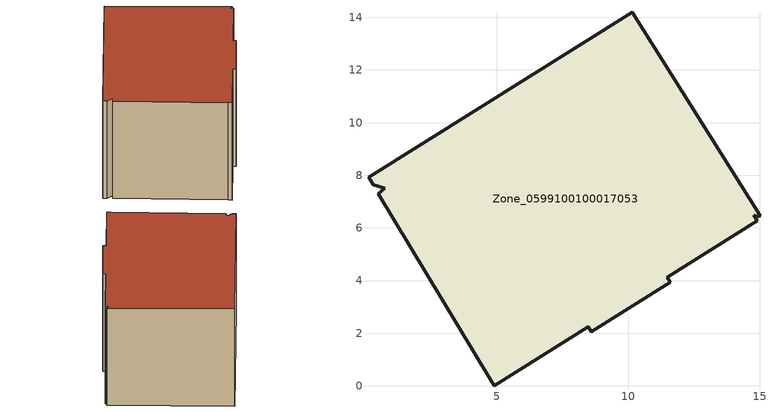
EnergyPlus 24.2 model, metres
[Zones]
Zone_0599100100017053
 floor ground (C_G): 0.75,7.5 0.31,7.63 0.13,7.92 10.16,14.2 15.01,6.46 14.93,6.42 14.77,6.48 14.9,6.27 11.47,4.12 11.59,3.93 8.6,2.06 8.48,2.24 4.91,0 4.75,0.25 0.51,7.29 z0
 wall outside (C_F): 15.01,6.46 10.16,14.2 0.13,7.92 0.31,7.63 0.75,7.5 0.51,7.29 4.75,0.25 4.91,0 8.48,2.24 8.6,2.06 11.59,3.93 11.47,4.12 14.9,6.27 14.77,6.48 14.93,6.42 15.01,6.46 z0:8.42
 roof outside (C_R): 11.47,4.12 14.9,6.27 14.77,6.48 14.93,6.42 15.01,6.46 10.16,14.2 0.13,7.92 0.31,7.63 0.75,7.5 0.51,7.29 4.75,0.25 4.91,0 8.48,2.24 8.6,2.06 11.59,3.93 z8.42
[BUILDING]
Pand.0599100100017053: North Axis=0; Terrain=City; Loads Convergence Tolerance Value=0.04; Temperature Convergence Tolerance Value=0.4; Solar Distribution=FullExterior; Maximum Number of Warmup Days=25; Minimum Number of Warmup Days=1
[Site:Location]
Rotterdam.The.Hague.AP_ZH_NLD Design_Conditions: Latitude=51.96; Longitude=4.45; Time Zone=1; Elevation=-4.5
[SITE:GROUNDTEMPERATURE:BUILDINGSURFACE]
18, 18, 18, 18, 18, 18, 18, 18, 18, 18, 18, 18
[MATERIAL] Thermal Absorptance=0.9; Solar Absorptance=0.7; Visible Absorptance=0.7
Name | Roughness | Thickness | Conductivity | Density | Specific Heat
G.D.2015-2018 | MediumSmooth | 0.15 | 0.0428571 | 540 | 1210
F.D.2015-2018 | Rough | 0.3 | 0.0666667 | 1920 | 840
R.D.2015-2018 | MediumRough | 0.2 | 0.0333333 | 1500 | 1000
[CONSTRUCTION]
C_G: G.D.2015-2018
C_F: F.D.2015-2018
C_R: R.D.2015-2018
[ZONE]
Zone_0599100100017053: Type=1; Multiplier=1; Ceiling Height=Autocalculate; Volume=Autocalculate; Floor Area=autocalculate; Part of Total Floor Area=Yes
[ZONEINFILTRATION:DESIGNFLOWRATE]
Infil_Zone_0599100100017053: Zone or ZoneList or Space or SpaceList=Zone_0599100100017053; Schedule=AlwaysOn; Design Flow Rate Calculation Method=Flow/Area; Flow Rate per Floor Area=0.0021; Constant Term Coefficient=1; Temperature Term Coefficient=0; Velocity Term Coefficient=0; Velocity Squared Term Coefficient=0
[HVACTEMPLATE:ZONE:IDEALLOADSAIRSYSTEM]
Zone_0599100100017053: Maximum Heating Supply Air Temperature=50; Minimum Cooling Supply Air Temperature=13; Maximum Heating Supply Air Humidity Ratio=0.0156; Minimum Cooling Supply Air Humidity Ratio=0.0077; Heating Limit=NoLimit; Cooling Limit=NoLimit; Dehumidification Control Type=ConstantSensibleHeatRatio; Cooling Sensible Heat Ratio=0.7; Dehumidification Setpoint=60; Humidification Control Type=None; Humidification Setpoint=30; Outdoor Air Method=None; Outdoor Air Flow Rate per Person=0.00944; Outdoor Air Flow Rate per Zone Floor Area=0; Outdoor Air Flow Rate per Zone=0; Demand Controlled Ventilation Type=None; Outdoor Air Economizer Type=NoEconomizer; Heat Recovery Type=None; Sensible Heat Recovery Effectiveness=0.7; Latent Heat Recovery Effectiveness=0.65
[ZONECONTROL:THERMOSTAT]
ThermostatControl_Zone_0599100100017053: Zone or ZoneList=Zone_0599100100017053; Control Type Schedule=DualSetpointControlType; Control 1=Thermostat_Zone_0599100100017053; Temperature Difference Between Cutout And Setpoint=0
[THERMOSTATSETPOINT:DUALSETPOINT]
Thermostat_Zone_0599100100017053: Heating Setpoint Temperature Schedule=HeatingSetpoint_Zone_0599100100017053; Cooling Setpoint Temperature Schedule=CoolingSetpoint_Zone_0599100100017053
[SCHEDULE:COMPACT]
HeatingSetpoint_Zone_0599100100017053: Through: 12/31, For: AllDays, Until: 24:00, 21
CoolingSetpoint_Zone_0599100100017053: Through: 12/31, For: AllDays, Until: 24:00, 24
DualSetpointControlType: Through: 12/31, For: AllDays, Until: 24:00, 4
AlwaysOn: Through: 12/31, For: AllDays, Until: 24:00, 1
